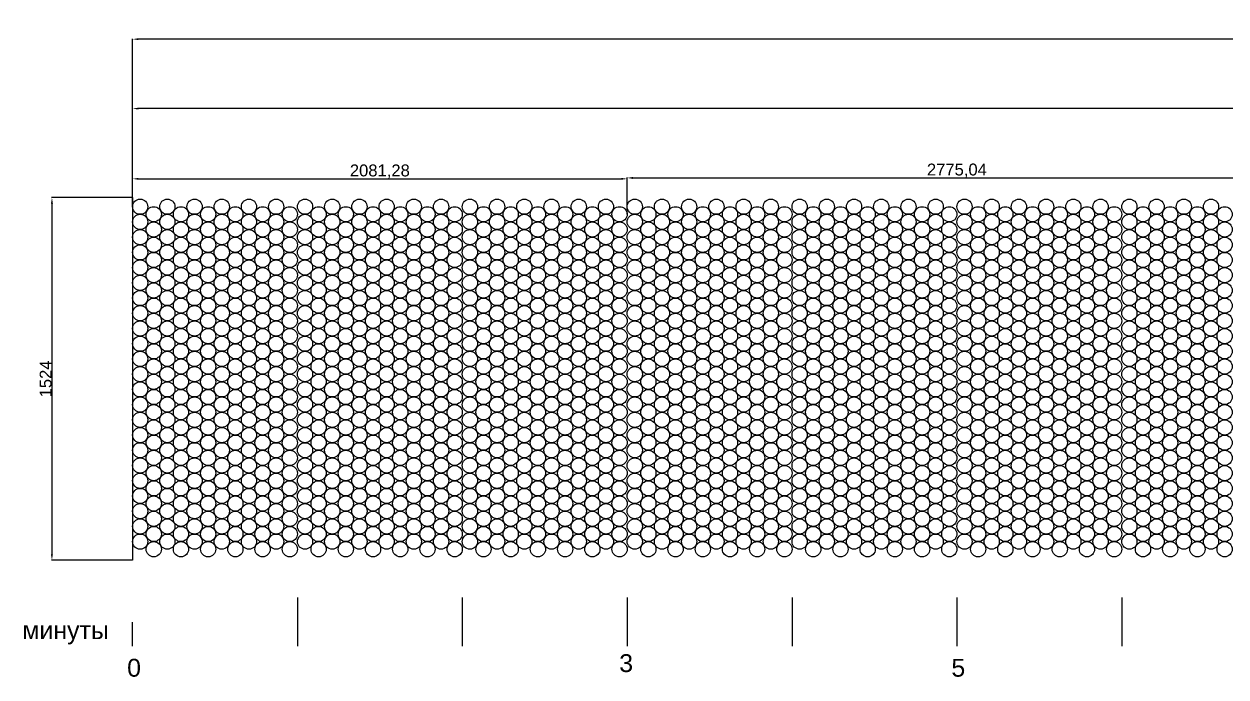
# Model space of a CAD drawing. Header units: millimetres. Extents: x -918 to 51042, y -35619 to 21649.
# Drawn here: x 2092 to 7150, y -26875 to -24131 of the extents above; entities that cross this region are included whole.
import ezdxf

# ---------------------------------------------------------------- set-up
doc = ezdxf.new("R2010")
doc.units = ezdxf.units.MM
doc.layers.add('для лазера', color=7, linetype='Continuous')
doc.styles.get("Standard").update_dxf_attribs({"font": 'arial.ttf'})
doc.dimstyles.new('ISO-25', dxfattribs={"dimtxt": 2.5, "dimasz": 2.5, "dimexe": 1.25, "dimexo": 0.625, "dimtad": 1, "dimtxsty": 'Standard', "dimcen": 2.5, "dimadec": 0, "dimazin": 0, "dimtfac": 1, "dimtmove": 0, "dimatfit": 3, "dimfxl": 1, "dimarcsym": 0})

# ---------------------------------------------------------------- blocks, each defined once
blk = doc.blocks.new('*D29')
at = {"layer": 'Defpoints', "color": 0, "transparency": 16777216}
for p in [(2549, -24860.4), (2209.8, -26384.4), (2549, -26384.4)]:
    blk.add_point(p, dxfattribs=at)
at = {"layer": 'для лазера', "color": 0, "lineweight": -2, "transparency": 16777216}
for p, q in [((2548.4, -24860.4), (2208.6, -24860.4)), ((2209.8, -24885.4), (2209.8, -26359.4)), ((2548.4, -26384.4), (2208.6, -26384.4))]:
    blk.add_line(p, q, dxfattribs=at)
at = {"layer": 'для лазера', "color": 0, "transparency": 16777216}
for points in [[(2205.7, -24885.4), (2214, -24885.4), (2209.8, -24860.4)], [(2205.7, -26359.4), (2214, -26359.4), (2209.8, -26384.4)]]:
    blk.add_solid(points, dxfattribs=at)
at = {"layer": 'для лазера', "color": 0, "transparency": 16777216, "insert": (2183.7, -25622.4), "char_height": 50, "attachment_point": 5, "rotation": 90}
blk.add_mtext('1524', dxfattribs=at)
blk = doc.blocks.new('*D30')
at = {"layer": 'Defpoints', "color": 0, "transparency": 16777216}
for p in [(4630.3, -24781.3), (2549, -24860.4), (4630.3, -24930.4)]:
    blk.add_point(p, dxfattribs=at)
at = {"layer": 'для лазера', "color": 0, "lineweight": -2, "transparency": 16777216}
for p, q in [((2549, -24859.7), (2549, -24780)), ((2574, -24781.3), (4605.3, -24781.3)), ((4630.3, -24929.7), (4630.3, -24780))]:
    blk.add_line(p, q, dxfattribs=at)
at = {"layer": 'для лазера', "color": 0, "transparency": 16777216}
for points in [[(2574, -24777.1), (2574, -24785.4), (2549, -24781.3)], [(4605.3, -24777.1), (4605.3, -24785.4), (4630.3, -24781.3)]]:
    blk.add_solid(points, dxfattribs=at)
at = {"layer": 'для лазера', "color": 0, "transparency": 16777216, "insert": (3589.6, -24750.6), "char_height": 50, "attachment_point": 5}
blk.add_mtext('2081,28', dxfattribs=at)
blk = doc.blocks.new('*D31')
at = {"layer": 'Defpoints', "color": 0, "transparency": 16777216}
for p in [(7405.3, -24777.5), (4630.3, -24899.1), (7405.3, -24930.7)]:
    blk.add_point(p, dxfattribs=at)
at = {"layer": 'для лазера', "color": 0, "lineweight": -2, "transparency": 16777216}
for p, q in [((4630.3, -24898.4), (4630.3, -24776.3)), ((4655.3, -24777.5), (7380.3, -24777.5)), ((7405.3, -24930.1), (7405.3, -24776.3))]:
    blk.add_line(p, q, dxfattribs=at)
at = {"layer": 'для лазера', "color": 0, "transparency": 16777216}
for points in [[(4655.3, -24773.3), (4655.3, -24781.7), (4630.3, -24777.5)], [(7380.3, -24773.3), (7380.3, -24781.7), (7405.3, -24777.5)]]:
    blk.add_solid(points, dxfattribs=at)
at = {"layer": 'для лазера', "color": 0, "transparency": 16777216, "insert": (6017.8, -24746.8), "char_height": 50, "attachment_point": 5}
blk.add_mtext('2775,04', dxfattribs=at)
blk = doc.blocks.new('*D33')
at = {"layer": 'Defpoints', "color": 0, "transparency": 16777216}
for p in [(2549, -24486.1), (2549, -24898.3), (17116.5, -24930.4)]:
    blk.add_point(p, dxfattribs=at)
at = {"layer": 'для лазера', "color": 0, "lineweight": -2, "transparency": 16777216}
for p, q in [((2549, -24897.7), (2549, -24484.8)), ((17091.5, -24486.1), (2574, -24486.1)), ((17116.5, -24929.7), (17116.5, -24484.8))]:
    blk.add_line(p, q, dxfattribs=at)
at = {"layer": 'для лазера', "color": 0, "transparency": 16777216}
for points in [[(2574, -24481.9), (2574, -24490.2), (2549, -24486.1)], [(17091.5, -24481.9), (17091.5, -24490.2), (17116.5, -24486.1)]]:
    blk.add_solid(points, dxfattribs=at)
at = {"layer": 'для лазера', "color": 0, "transparency": 16777216, "insert": (9832.7, -24455.4), "char_height": 50, "attachment_point": 5}
blk.add_mtext('14567,46', dxfattribs=at)
blk = doc.blocks.new('*D37')
at = {"layer": 'Defpoints', "color": 0, "transparency": 16777216}
for p in [(2549, -24194.1), (2549, -24898.3), (21972, -24930.4)]:
    blk.add_point(p, dxfattribs=at)
at = {"layer": 'для лазера', "color": 0, "lineweight": -2, "transparency": 16777216}
for p, q in [((2549, -24897.7), (2549, -24192.9)), ((21947, -24194.1), (2574, -24194.1)), ((21972, -24929.7), (21972, -24192.9))]:
    blk.add_line(p, q, dxfattribs=at)
at = {"layer": 'для лазера', "color": 0, "transparency": 16777216}
for points in [[(2574, -24190), (2574, -24198.3), (2549, -24194.1)], [(21947, -24190), (21947, -24198.3), (21972, -24194.1)]]:
    blk.add_solid(points, dxfattribs=at)
at = {"layer": 'для лазера', "color": 0, "transparency": 16777216, "insert": (12260.5, -24163.5), "char_height": 50, "attachment_point": 5}
blk.add_mtext('19423,03', dxfattribs=at)

msp = doc.modelspace()

# ---------------------------------------------------------------- linework, layer by layer
at = {"layer": 'для лазера'}
for p, q in [((2549.001, -24860.364), (2462.404, -24860.364)), ((2549.001, -24860.364), (2549.001, -26384.364)), ((3242.762, -26541.836), (3242.762, -26745.308)), ((3936.524, -26541.836), (3936.524, -26745.308)), ((4630.286, -26541.836), (4630.286, -26745.308)), ((5324.047, -26541.836), (5324.047, -26745.308)), ((6017.809, -26541.836), (6017.809, -26745.308)), ((6711.571, -26541.836), (6711.571, -26745.308)), ((2549.001, -26745.308), (2549.001, -26645.308))]:
    msp.add_line(p, q, dxfattribs=at)
at = {"layer": 'для лазера', "color": 2}
for centre in [(2581.001, -24898.364), (2695.501, -24898.364), (2810.001, -24898.364), (2924.501, -24898.364), (3039.001, -24898.364), (3153.501, -24898.364), (3274.762, -24898.364), (3389.262, -24898.364), (3503.762, -24898.364), (3618.262, -24898.364), (3732.762, -24898.364), (3847.262, -24898.364), (3968.524, -24898.364), (4083.024, -24898.364), (4197.524, -24898.364), (4312.024, -24898.364), (4426.524, -24898.364), (4541.024, -24898.364), (2581.001, -24962.364), (2638.262, -24930.364), (2695.501, -24962.364), (2752.762, -24930.364), (2810.001, -24962.364), (2867.262, -24930.364), (2924.501, -24962.364), (2981.762, -24930.364), (3039.001, -24962.364), (3096.262, -24930.364), (3153.501, -24962.364), (3210.762, -24930.364), (3274.762, -24962.364), (3332.024, -24930.364), (3389.262, -24962.364), (3446.524, -24930.364), (3503.762, -24962.364), (3561.024, -24930.364), (3618.262, -24962.364), (3675.524, -24930.364), (3732.762, -24962.364), (3790.024, -24930.364), (3847.262, -24962.364), (3904.524, -24930.364), (3968.524, -24962.364), (4025.786, -24930.364), (4083.024, -24962.364), (4140.286, -24930.364), (4197.524, -24962.364), (4254.786, -24930.364), (4312.024, -24962.364), (4369.286, -24930.364), (4426.524, -24962.364), (4483.786, -24930.364), (4541.024, -24962.364), (4598.286, -24930.364), (2638.262, -24994.364), (2752.762, -24994.364), (2867.262, -24994.364), (2981.762, -24994.364), (3096.262, -24994.364), (3210.762, -24994.364), (3332.024, -24994.364), (3446.524, -24994.364), (3561.024, -24994.364), (3675.524, -24994.364), (3790.024, -24994.364), (3904.524, -24994.364), (4025.786, -24994.364), (4140.286, -24994.364), (4254.786, -24994.364), (4369.286, -24994.364), (4483.786, -24994.364), (4598.286, -24994.364), (2581.001, -25026.364), (2638.262, -25058.364), (2695.501, -25026.364), (2752.762, -25058.364), (2810.001, -25026.364), (2867.262, -25058.364), (2924.501, -25026.364), (2981.762, -25058.364), (3039.001, -25026.364), (3096.262, -25058.364), (3153.501, -25026.364), (3210.762, -25058.364), (3274.762, -25026.364), (3332.024, -25058.364), (3389.262, -25026.364), (3446.524, -25058.364), (3503.762, -25026.364), (3561.024, -25058.364), (3618.262, -25026.364), (3675.524, -25058.364), (3732.762, -25026.364), (3790.024, -25058.364), (3847.262, -25026.364), (3904.524, -25058.364), (3968.524, -25026.364), (4025.786, -25058.364), (4083.024, -25026.364), (4140.286, -25058.364), (4197.524, -25026.364), (4254.786, -25058.364), (4312.024, -25026.364), (4369.286, -25058.364), (4426.524, -25026.364), (4483.786, -25058.364), (4541.024, -25026.364), (4598.286, -25058.364), (2581.001, -25090.364), (2695.501, -25090.364), (2810.001, -25090.364), (2924.501, -25090.364), (3039.001, -25090.364), (3153.501, -25090.364), (3274.762, -25090.364), (3389.262, -25090.364), (3503.762, -25090.364), (3618.262, -25090.364), (3732.762, -25090.364), (3847.262, -25090.364), (3968.524, -25090.364), (4083.024, -25090.364), (4197.524, -25090.364), (4312.024, -25090.364), (4426.524, -25090.364), (4541.024, -25090.364), (2581.001, -25154.364), (2638.262, -25122.364), (2695.501, -25154.364), (2752.762, -25122.364), (2810.001, -25154.364), (2867.262, -25122.364), (2924.501, -25154.364), (2981.762, -25122.364), (3039.001, -25154.364), (3096.262, -25122.364), (3153.501, -25154.364), (3210.762, -25122.364), (3274.762, -25154.364), (3332.024, -25122.364), (3389.262, -25154.364), (3446.524, -25122.364), (3503.762, -25154.364), (3561.024, -25122.364), (3618.262, -25154.364), (3675.524, -25122.364), (3732.762, -25154.364), (3790.024, -25122.364), (3847.262, -25154.364), (3904.524, -25122.364), (3968.524, -25154.364), (4025.786, -25122.364), (4083.024, -25154.364), (4140.286, -25122.364), (4197.524, -25154.364), (4254.786, -25122.364), (4312.024, -25154.364), (4369.286, -25122.364), (4426.524, -25154.364), (4483.786, -25122.364), (4541.024, -25154.364), (4598.286, -25122.364), (2638.262, -25186.364), (2752.762, -25186.364), (2867.262, -25186.364), (2981.762, -25186.364), (3096.262, -25186.364), (3210.762, -25186.364), (3332.024, -25186.364), (3446.524, -25186.364), (3561.024, -25186.364), (3675.524, -25186.364), (3790.024, -25186.364), (3904.524, -25186.364), (4025.786, -25186.364), (4140.286, -25186.364), (4254.786, -25186.364), (4369.286, -25186.364), (4483.786, -25186.364), (4598.286, -25186.364), (2581.001, -25218.364), (2638.262, -25250.364), (2695.501, -25218.364), (2752.762, -25250.364), (2810.001, -25218.364), (2867.262, -25250.364), (2924.501, -25218.364), (2981.762, -25250.364), (3039.001, -25218.364), (3096.262, -25250.364), (3153.501, -25218.364), (3210.762, -25250.364), (3274.762, -25218.364), (3332.024, -25250.364), (3389.262, -25218.364), (3446.524, -25250.364), (3503.762, -25218.364), (3561.024, -25250.364), (3618.262, -25218.364), (3675.524, -25250.364), (3732.762, -25218.364), (3790.024, -25250.364), (3847.262, -25218.364), (3904.524, -25250.364), (3968.524, -25218.364), (4025.786, -25250.364), (4083.024, -25218.364), (4140.286, -25250.364), (4197.524, -25218.364), (4254.786, -25250.364), (4312.024, -25218.364), (4369.286, -25250.364), (4426.524, -25218.364), (4483.786, -25250.364), (4541.024, -25218.364), (4598.286, -25250.364), (2581.001, -25282.364), (2638.262, -25314.364), (2695.501, -25282.364), (2752.762, -25314.364), (2810.001, -25282.364), (2867.262, -25314.364), (2924.501, -25282.364), (2981.762, -25314.364), (3039.001, -25282.364), (3096.262, -25314.364), (3153.501, -25282.364), (3210.762, -25314.364), (3274.762, -25282.364), (3332.024, -25314.364), (3389.262, -25282.364), (3446.524, -25314.364), (3503.762, -25282.364), (3561.024, -25314.364), (3618.262, -25282.364), (3675.524, -25314.364), (3732.762, -25282.364), (3790.024, -25314.364), (3847.262, -25282.364), (3904.524, -25314.364), (3968.524, -25282.364), (4025.786, -25314.364), (4083.024, -25282.364), (4140.286, -25314.364), (4197.524, -25282.364), (4254.786, -25314.364), (4312.024, -25282.364), (4369.286, -25314.364), (4426.524, -25282.364), (4483.786, -25314.364), (4541.024, -25282.364), (4598.286, -25314.364), (2581.001, -25346.364), (2695.501, -25346.364), (2810.001, -25346.364), (2924.501, -25346.364), (3039.001, -25346.364), (3153.501, -25346.364), (3274.762, -25346.364), (3389.262, -25346.364), (3503.762, -25346.364), (3618.262, -25346.364), (3732.762, -25346.364), (3847.262, -25346.364), (3968.524, -25346.364), (4083.024, -25346.364), (4197.524, -25346.364), (4312.024, -25346.364), (4426.524, -25346.364), (4541.024, -25346.364), (2581.001, -25410.364), (2638.262, -25378.364), (2695.501, -25410.364), (2752.762, -25378.364), (2810.001, -25410.364), (2867.262, -25378.364), (2924.501, -25410.364), (2981.762, -25378.364), (3039.001, -25410.364), (3096.262, -25378.364), (3153.501, -25410.364), (3210.762, -25378.364), (3274.762, -25410.364), (3332.024, -25378.364), (3389.262, -25410.364), (3446.524, -25378.364), (3503.762, -25410.364), (3561.024, -25378.364), (3618.262, -25410.364), (3675.524, -25378.364), (3732.762, -25410.364), (3790.024, -25378.364), (3847.262, -25410.364), (3904.524, -25378.364), (3968.524, -25410.364), (4025.786, -25378.364), (4083.024, -25410.364), (4140.286, -25378.364), (4197.524, -25410.364), (4254.786, -25378.364), (4312.024, -25410.364), (4369.286, -25378.364), (4426.524, -25410.364), (4483.786, -25378.364), (4541.024, -25410.364), (4598.286, -25378.364), (2638.262, -25442.364), (2752.762, -25442.364), (2867.262, -25442.364), (2981.762, -25442.364), (3096.262, -25442.364), (3210.762, -25442.364), (3332.024, -25442.364), (3446.524, -25442.364), (3561.024, -25442.364), (3675.524, -25442.364), (3790.024, -25442.364), (3904.524, -25442.364), (4025.786, -25442.364), (4140.286, -25442.364), (4254.786, -25442.364), (4369.286, -25442.364), (4483.786, -25442.364), (4598.286, -25442.364), (2581.001, -25474.364), (2638.262, -25506.364), (2695.501, -25474.364), (2752.762, -25506.364), (2810.001, -25474.364), (2867.262, -25506.364), (2924.501, -25474.364), (2981.762, -25506.364), (3039.001, -25474.364), (3096.262, -25506.364), (3153.501, -25474.364), (3210.762, -25506.364), (3274.762, -25474.364), (3332.024, -25506.364), (3389.262, -25474.364), (3446.524, -25506.364), (3503.762, -25474.364), (3561.024, -25506.364), (3618.262, -25474.364), (3675.524, -25506.364), (3732.762, -25474.364), (3790.024, -25506.364), (3847.262, -25474.364), (3904.524, -25506.364), (3968.524, -25474.364), (4025.786, -25506.364), (4083.024, -25474.364), (4140.286, -25506.364), (4197.524, -25474.364), (4254.786, -25506.364), (4312.024, -25474.364), (4369.286, -25506.364), (4426.524, -25474.364), (4483.786, -25506.364), (4541.024, -25474.364), (4598.286, -25506.364), (2581.001, -25538.364), (2638.262, -25570.364), (2695.501, -25538.364), (2752.762, -25570.364), (2810.001, -25538.364), (2867.262, -25570.364), (2924.501, -25538.364), (2981.762, -25570.364), (3039.001, -25538.364), (3096.262, -25570.364), (3153.501, -25538.364), (3210.762, -25570.364), (3274.762, -25538.364), (3332.024, -25570.364), (3389.262, -25538.364), (3446.524, -25570.364), (3503.762, -25538.364), (3561.024, -25570.364), (3618.262, -25538.364), (3675.524, -25570.364), (3732.762, -25538.364), (3790.024, -25570.364), (3847.262, -25538.364), (3904.524, -25570.364), (3968.524, -25538.364), (4025.786, -25570.364), (4083.024, -25538.364), (4140.286, -25570.364), (4197.524, -25538.364), (4254.786, -25570.364), (4312.024, -25538.364), (4369.286, -25570.364), (4426.524, -25538.364), (4483.786, -25570.364), (4541.024, -25538.364), (4598.286, -25570.364), (2581.001, -25602.364), (2695.501, -25602.364), (2810.001, -25602.364), (2924.501, -25602.364), (3039.001, -25602.364), (3153.501, -25602.364), (3274.762, -25602.364), (3389.262, -25602.364), (3503.762, -25602.364), (3618.262, -25602.364), (3732.762, -25602.364), (3847.262, -25602.364), (3968.524, -25602.364), (4083.024, -25602.364), (4197.524, -25602.364), (4312.024, -25602.364), (4426.524, -25602.364), (4541.024, -25602.364), (2581.001, -25666.364), (2638.262, -25634.364), (2695.501, -25666.364), (2752.762, -25634.364), (2810.001, -25666.364), (2867.262, -25634.364), (2924.501, -25666.364), (2981.762, -25634.364), (3039.001, -25666.364), (3096.262, -25634.364), (3153.501, -25666.364), (3210.762, -25634.364), (3274.762, -25666.364), (3332.024, -25634.364), (3389.262, -25666.364), (3446.524, -25634.364), (3503.762, -25666.364), (3561.024, -25634.364), (3618.262, -25666.364), (3675.524, -25634.364), (3732.762, -25666.364), (3790.024, -25634.364), (3847.262, -25666.364), (3904.524, -25634.364), (3968.524, -25666.364), (4025.786, -25634.364), (4083.024, -25666.364), (4140.286, -25634.364), (4197.524, -25666.364), (4254.786, -25634.364), (4312.024, -25666.364), (4369.286, -25634.364), (4426.524, -25666.364), (4483.786, -25634.364), (4541.024, -25666.364), (4598.286, -25634.364), (2638.262, -25698.364), (2752.762, -25698.364), (2867.262, -25698.364), (2981.762, -25698.364), (3096.262, -25698.364), (3210.762, -25698.364), (3332.024, -25698.364), (3446.524, -25698.364), (3561.024, -25698.364), (3675.524, -25698.364), (3790.024, -25698.364), (3904.524, -25698.364), (4025.786, -25698.364), (4140.286, -25698.364), (4254.786, -25698.364), (4369.286, -25698.364), (4483.786, -25698.364), (4598.286, -25698.364), (2581.001, -25730.364), (2638.262, -25762.364), (2695.501, -25730.364), (2752.762, -25762.364), (2810.001, -25730.364), (2867.262, -25762.364), (2924.501, -25730.364), (2981.762, -25762.364), (3039.001, -25730.364), (3096.262, -25762.364), (3153.501, -25730.364), (3210.762, -25762.364), (3274.762, -25730.364), (3332.024, -25762.364), (3389.262, -25730.364), (3446.524, -25762.364), (3503.762, -25730.364), (3561.024, -25762.364), (3618.262, -25730.364), (3675.524, -25762.364), (3732.762, -25730.364), (3790.024, -25762.364), (3847.262, -25730.364), (3904.524, -25762.364), (3968.524, -25730.364), (4025.786, -25762.364), (4083.024, -25730.364), (4140.286, -25762.364), (4197.524, -25730.364), (4254.786, -25762.364), (4312.024, -25730.364), (4369.286, -25762.364), (4426.524, -25730.364), (4483.786, -25762.364), (4541.024, -25730.364), (4598.286, -25762.364), (2581.001, -25794.364), (2695.501, -25794.364), (2810.001, -25794.364), (2924.501, -25794.364), (3039.001, -25794.364), (3153.501, -25794.364), (3274.762, -25794.364), (3389.262, -25794.364), (3503.762, -25794.364), (3618.262, -25794.364), (3732.762, -25794.364), (3847.262, -25794.364), (3968.524, -25794.364), (4083.024, -25794.364), (4197.524, -25794.364), (4312.024, -25794.364), (4426.524, -25794.364), (4541.024, -25794.364), (2581.001, -25858.364), (2638.262, -25826.364), (2695.501, -25858.364), (2752.762, -25826.364), (2810.001, -25858.364), (2867.262, -25826.364), (2924.501, -25858.364), (2981.762, -25826.364), (3039.001, -25858.364), (3096.262, -25826.364), (3153.501, -25858.364), (3210.762, -25826.364), (3274.762, -25858.364), (3332.024, -25826.364), (3389.262, -25858.364), (3446.524, -25826.364), (3503.762, -25858.364), (3561.024, -25826.364), (3618.262, -25858.364), (3675.524, -25826.364), (3732.762, -25858.364), (3790.024, -25826.364), (3847.262, -25858.364), (3904.524, -25826.364), (3968.524, -25858.364), (4025.786, -25826.364), (4083.024, -25858.364), (4140.286, -25826.364), (4197.524, -25858.364), (4254.786, -25826.364), (4312.024, -25858.364), (4369.286, -25826.364), (4426.524, -25858.364), (4483.786, -25826.364), (4541.024, -25858.364), (4598.286, -25826.364), (2581.001, -25922.364), (2638.262, -25890.364), (2695.501, -25922.364), (2752.762, -25890.364), (2810.001, -25922.364), (2867.262, -25890.364), (2924.501, -25922.364), (2981.762, -25890.364), (3039.001, -25922.364), (3096.262, -25890.364), (3153.501, -25922.364), (3210.762, -25890.364), (3274.762, -25922.364), (3332.024, -25890.364), (3389.262, -25922.364), (3446.524, -25890.364), (3503.762, -25922.364), (3561.024, -25890.364), (3618.262, -25922.364), (3675.524, -25890.364), (3732.762, -25922.364), (3790.024, -25890.364), (3847.262, -25922.364), (3904.524, -25890.364), (3968.524, -25922.364), (4025.786, -25890.364), (4083.024, -25922.364), (4140.286, -25890.364), (4197.524, -25922.364), (4254.786, -25890.364), (4312.024, -25922.364), (4369.286, -25890.364), (4426.524, -25922.364), (4483.786, -25890.364), (4541.024, -25922.364), (4598.286, -25890.364), (2638.262, -25954.364), (2752.762, -25954.364), (2867.262, -25954.364), (2981.762, -25954.364), (3096.262, -25954.364), (3210.762, -25954.364), (3332.024, -25954.364), (3446.524, -25954.364), (3561.024, -25954.364), (3675.524, -25954.364), (3790.024, -25954.364), (3904.524, -25954.364), (4025.786, -25954.364), (4140.286, -25954.364), (4254.786, -25954.364), (4369.286, -25954.364), (4483.786, -25954.364), (4598.286, -25954.364), (2581.001, -25986.364), (2638.262, -26018.364), (2695.501, -25986.364), (2752.762, -26018.364), (2810.001, -25986.364), (2867.262, -26018.364), (2924.501, -25986.364), (2981.762, -26018.364), (3039.001, -25986.364), (3096.262, -26018.364), (3153.501, -25986.364), (3210.762, -26018.364), (3274.762, -25986.364), (3332.024, -26018.364), (3389.262, -25986.364), (3446.524, -26018.364), (3503.762, -25986.364), (3561.024, -26018.364), (3618.262, -25986.364), (3675.524, -26018.364), (3732.762, -25986.364), (3790.024, -26018.364), (3847.262, -25986.364), (3904.524, -26018.364), (3968.524, -25986.364), (4025.786, -26018.364), (4083.024, -25986.364), (4140.286, -26018.364), (4197.524, -25986.364), (4254.786, -26018.364), (4312.024, -25986.364), (4369.286, -26018.364), (4426.524, -25986.364), (4483.786, -26018.364), (4541.024, -25986.364), (4598.286, -26018.364), (2581.001, -26050.364), (2695.501, -26050.364), (2810.001, -26050.364), (2924.501, -26050.364), (3039.001, -26050.364), (3153.501, -26050.364), (3274.762, -26050.364), (3389.262, -26050.364), (3503.762, -26050.364), (3618.262, -26050.364), (3732.762, -26050.364), (3847.262, -26050.364), (3968.524, -26050.364), (4083.024, -26050.364), (4197.524, -26050.364), (4312.024, -26050.364), (4426.524, -26050.364), (4541.024, -26050.364), (2581.001, -26114.364), (2638.262, -26082.364), (2695.501, -26114.364), (2752.762, -26082.364), (2810.001, -26114.364), (2867.262, -26082.364), (2924.501, -26114.364), (2981.762, -26082.364), (3039.001, -26114.364), (3096.262, -26082.364), (3153.501, -26114.364), (3210.762, -26082.364), (3274.762, -26114.364), (3332.024, -26082.364), (3389.262, -26114.364), (3446.524, -26082.364), (3503.762, -26114.364), (3561.024, -26082.364), (3618.262, -26114.364), (3675.524, -26082.364), (3732.762, -26114.364), (3790.024, -26082.364), (3847.262, -26114.364), (3904.524, -26082.364), (3968.524, -26114.364), (4025.786, -26082.364), (4083.024, -26114.364), (4140.286, -26082.364), (4197.524, -26114.364), (4254.786, -26082.364), (4312.024, -26114.364), (4369.286, -26082.364), (4426.524, -26114.364), (4483.786, -26082.364), (4541.024, -26114.364), (4598.286, -26082.364), (2581.001, -26178.364), (2638.262, -26146.364), (2695.501, -26178.364), (2752.762, -26146.364), (2810.001, -26178.364), (2867.262, -26146.364), (2924.501, -26178.364), (2981.762, -26146.364), (3039.001, -26178.364), (3096.262, -26146.364), (3153.501, -26178.364), (3210.762, -26146.364), (3274.762, -26178.364), (3332.024, -26146.364), (3389.262, -26178.364), (3446.524, -26146.364), (3503.762, -26178.364), (3561.024, -26146.364), (3618.262, -26178.364), (3675.524, -26146.364), (3732.762, -26178.364), (3790.024, -26146.364), (3847.262, -26178.364), (3904.524, -26146.364), (3968.524, -26178.364), (4025.786, -26146.364), (4083.024, -26178.364), (4140.286, -26146.364), (4197.524, -26178.364), (4254.786, -26146.364), (4312.024, -26178.364), (4369.286, -26146.364), (4426.524, -26178.364), (4483.786, -26146.364), (4541.024, -26178.364), (4598.286, -26146.364), (2638.262, -26210.364), (2752.762, -26210.364), (2867.262, -26210.364), (2981.762, -26210.364), (3096.262, -26210.364), (3210.762, -26210.364), (3332.024, -26210.364), (3446.524, -26210.364), (3561.024, -26210.364), (3675.524, -26210.364), (3790.024, -26210.364), (3904.524, -26210.364), (4025.786, -26210.364), (4140.286, -26210.364), (4254.786, -26210.364), (4369.286, -26210.364), (4483.786, -26210.364), (4598.286, -26210.364), (2581.001, -26242.364), (2638.262, -26274.364), (2695.501, -26242.364), (2752.762, -26274.364), (2810.001, -26242.364), (2867.262, -26274.364), (2924.501, -26242.364), (2981.762, -26274.364), (3039.001, -26242.364), (3096.262, -26274.364), (3153.501, -26242.364), (3210.762, -26274.364), (3274.762, -26242.364), (3332.024, -26274.364), (3389.262, -26242.364), (3446.524, -26274.364), (3503.762, -26242.364), (3561.024, -26274.364), (3618.262, -26242.364), (3675.524, -26274.364), (3732.762, -26242.364), (3790.024, -26274.364), (3847.262, -26242.364), (3904.524, -26274.364), (3968.524, -26242.364), (4025.786, -26274.364), (4083.024, -26242.364), (4140.286, -26274.364), (4197.524, -26242.364), (4254.786, -26274.364), (4312.024, -26242.364), (4369.286, -26274.364), (4426.524, -26242.364), (4483.786, -26274.364), (4541.024, -26242.364), (4598.286, -26274.364), (2581.001, -26306.364), (2695.501, -26306.364), (2810.001, -26306.364), (2924.501, -26306.364), (3039.001, -26306.364), (3153.501, -26306.364), (3274.762, -26306.364), (3389.262, -26306.364), (3503.762, -26306.364), (3618.262, -26306.364), (3732.762, -26306.364), (3847.262, -26306.364), (3968.524, -26306.364), (4083.024, -26306.364), (4197.524, -26306.364), (4312.024, -26306.364), (4426.524, -26306.364), (4541.024, -26306.364), (2638.262, -26338.364), (2752.762, -26338.364), (2867.262, -26338.364), (2981.762, -26338.364), (3096.262, -26338.364), (3210.762, -26338.364), (3332.024, -26338.364), (3446.524, -26338.364), (3561.024, -26338.364), (3675.524, -26338.364), (3790.024, -26338.364), (3904.524, -26338.364), (4025.786, -26338.364), (4140.286, -26338.364), (4254.786, -26338.364), (4369.286, -26338.364), (4483.786, -26338.364), (4598.286, -26338.364)]:
    msp.add_circle(centre, 32, dxfattribs=at)
at = {"layer": 'для лазера', "color": 1}
for centre in [(4662.286, -24898.364), (4776.786, -24898.364), (4891.286, -24898.364), (5005.786, -24898.364), (5120.286, -24898.364), (5234.786, -24898.364), (5356.047, -24898.364), (5470.547, -24898.364), (5585.047, -24898.364), (5699.547, -24898.364), (5814.047, -24898.364), (5928.547, -24898.364), (6049.809, -24898.364), (6164.309, -24898.364), (6278.809, -24898.364), (6393.309, -24898.364), (6507.809, -24898.364), (6622.309, -24898.364), (6743.571, -24898.364), (6858.071, -24898.364), (6972.571, -24898.364), (7087.071, -24898.364), (4662.286, -24962.364), (4719.547, -24930.364), (4776.786, -24962.364), (4834.047, -24930.364), (4891.286, -24962.364), (4948.547, -24930.364), (5005.786, -24962.364), (5063.047, -24930.364), (5120.286, -24962.364), (5177.547, -24930.364), (5234.786, -24962.364), (5292.047, -24930.364), (5356.047, -24962.364), (5413.309, -24930.364), (5470.547, -24962.364), (5527.809, -24930.364), (5585.047, -24962.364), (5642.309, -24930.364), (5699.547, -24962.364), (5756.809, -24930.364), (5814.047, -24962.364), (5871.309, -24930.364), (5928.547, -24962.364), (5985.809, -24930.364), (6049.809, -24962.364), (6107.071, -24930.364), (6164.309, -24962.364), (6221.571, -24930.364), (6278.809, -24962.364), (6336.071, -24930.364), (6393.309, -24962.364), (6450.571, -24930.364), (6507.809, -24962.364), (6565.071, -24930.364), (6622.309, -24962.364), (6679.571, -24930.364), (6743.571, -24962.364), (6800.832, -24930.364), (6858.071, -24962.364), (6915.332, -24930.364), (6972.571, -24962.364), (7029.832, -24930.364), (7087.071, -24962.364), (7144.332, -24930.364), (4719.547, -24994.364), (4834.047, -24994.364), (4948.547, -24994.364), (5063.047, -24994.364), (5177.547, -24994.364), (5292.047, -24994.364), (5413.309, -24994.364), (5527.809, -24994.364), (5642.309, -24994.364), (5756.809, -24994.364), (5871.309, -24994.364), (5985.809, -24994.364), (6107.071, -24994.364), (6221.571, -24994.364), (6336.071, -24994.364), (6450.571, -24994.364), (6565.071, -24994.364), (6679.571, -24994.364), (6800.832, -24994.364), (6915.332, -24994.364), (7029.832, -24994.364), (7144.332, -24994.364), (4662.286, -25026.364), (4719.547, -25058.364), (4776.786, -25026.364), (4834.047, -25058.364), (4891.286, -25026.364), (4948.547, -25058.364), (5005.786, -25026.364), (5063.047, -25058.364), (5120.286, -25026.364), (5177.547, -25058.364), (5234.786, -25026.364), (5292.047, -25058.364), (5356.047, -25026.364), (5413.309, -25058.364), (5470.547, -25026.364), (5527.809, -25058.364), (5585.047, -25026.364), (5642.309, -25058.364), (5699.547, -25026.364), (5756.809, -25058.364), (5814.047, -25026.364), (5871.309, -25058.364), (5928.547, -25026.364), (5985.809, -25058.364), (6049.809, -25026.364), (6107.071, -25058.364), (6164.309, -25026.364), (6221.571, -25058.364), (6278.809, -25026.364), (6336.071, -25058.364), (6393.309, -25026.364), (6450.571, -25058.364), (6507.809, -25026.364), (6565.071, -25058.364), (6622.309, -25026.364), (6679.571, -25058.364), (6743.571, -25026.364), (6800.832, -25058.364), (6858.071, -25026.364), (6915.332, -25058.364), (6972.571, -25026.364), (7029.832, -25058.364), (7087.071, -25026.364), (7144.332, -25058.364), (4662.286, -25090.364), (4776.786, -25090.364), (4891.286, -25090.364), (5005.786, -25090.364), (5120.286, -25090.364), (5234.786, -25090.364), (5356.047, -25090.364), (5470.547, -25090.364), (5585.047, -25090.364), (5699.547, -25090.364), (5814.047, -25090.364), (5928.547, -25090.364), (6049.809, -25090.364), (6164.309, -25090.364), (6278.809, -25090.364), (6393.309, -25090.364), (6507.809, -25090.364), (6622.309, -25090.364), (6743.571, -25090.364), (6858.071, -25090.364), (6972.571, -25090.364), (7087.071, -25090.364), (4662.286, -25154.364), (4719.547, -25122.364), (4776.786, -25154.364), (4834.047, -25122.364), (4891.286, -25154.364), (4948.547, -25122.364), (5005.786, -25154.364), (5063.047, -25122.364), (5120.286, -25154.364), (5177.547, -25122.364), (5234.786, -25154.364), (5292.047, -25122.364), (5356.047, -25154.364), (5413.309, -25122.364), (5470.547, -25154.364), (5527.809, -25122.364), (5585.047, -25154.364), (5642.309, -25122.364), (5699.547, -25154.364), (5756.809, -25122.364), (5814.047, -25154.364), (5871.309, -25122.364), (5928.547, -25154.364), (5985.809, -25122.364), (6049.809, -25154.364), (6107.071, -25122.364), (6164.309, -25154.364), (6221.571, -25122.364), (6278.809, -25154.364), (6336.071, -25122.364), (6393.309, -25154.364), (6450.571, -25122.364), (6507.809, -25154.364), (6565.071, -25122.364), (6622.309, -25154.364), (6679.571, -25122.364), (6743.571, -25154.364), (6800.832, -25122.364), (6858.071, -25154.364), (6915.332, -25122.364), (6972.571, -25154.364), (7029.832, -25122.364), (7087.071, -25154.364), (7144.332, -25122.364), (4719.547, -25186.364), (4834.047, -25186.364), (4948.547, -25186.364), (5063.047, -25186.364), (5177.547, -25186.364), (5292.047, -25186.364), (5413.309, -25186.364), (5527.809, -25186.364), (5642.309, -25186.364), (5756.809, -25186.364), (5871.309, -25186.364), (5985.809, -25186.364), (6107.071, -25186.364), (6221.571, -25186.364), (6336.071, -25186.364), (6450.571, -25186.364), (6565.071, -25186.364), (6679.571, -25186.364), (6800.832, -25186.364), (6915.332, -25186.364), (7029.832, -25186.364), (7144.332, -25186.364), (4662.286, -25218.364), (4719.547, -25250.364), (4776.786, -25218.364), (4834.047, -25250.364), (4891.286, -25218.364), (4948.547, -25250.364), (5005.786, -25218.364), (5063.047, -25250.364), (5120.286, -25218.364), (5177.547, -25250.364), (5234.786, -25218.364), (5292.047, -25250.364), (5356.047, -25218.364), (5413.309, -25250.364), (5470.547, -25218.364), (5527.809, -25250.364), (5585.047, -25218.364), (5642.309, -25250.364), (5699.547, -25218.364), (5756.809, -25250.364), (5814.047, -25218.364), (5871.309, -25250.364), (5928.547, -25218.364), (5985.809, -25250.364), (6049.809, -25218.364), (6107.071, -25250.364), (6164.309, -25218.364), (6221.571, -25250.364), (6278.809, -25218.364), (6336.071, -25250.364), (6393.309, -25218.364), (6450.571, -25250.364), (6507.809, -25218.364), (6565.071, -25250.364), (6622.309, -25218.364), (6679.571, -25250.364), (6743.571, -25218.364), (6800.832, -25250.364), (6858.071, -25218.364), (6915.332, -25250.364), (6972.571, -25218.364), (7029.832, -25250.364), (7087.071, -25218.364), (7144.332, -25250.364), (4662.286, -25282.364), (4719.547, -25314.364), (4776.786, -25282.364), (4834.047, -25314.364), (4891.286, -25282.364), (4948.547, -25314.364), (5005.786, -25282.364), (5063.047, -25314.364), (5120.286, -25282.364), (5177.547, -25314.364), (5234.786, -25282.364), (5292.047, -25314.364), (5356.047, -25282.364), (5413.309, -25314.364), (5470.547, -25282.364), (5527.809, -25314.364), (5585.047, -25282.364), (5642.309, -25314.364), (5699.547, -25282.364), (5756.809, -25314.364), (5814.047, -25282.364), (5871.309, -25314.364), (5928.547, -25282.364), (5985.809, -25314.364), (6049.809, -25282.364), (6107.071, -25314.364), (6164.309, -25282.364), (6221.571, -25314.364), (6278.809, -25282.364), (6336.071, -25314.364), (6393.309, -25282.364), (6450.571, -25314.364), (6507.809, -25282.364), (6565.071, -25314.364), (6622.309, -25282.364), (6679.571, -25314.364), (6743.571, -25282.364), (6800.832, -25314.364), (6858.071, -25282.364), (6915.332, -25314.364), (6972.571, -25282.364), (7029.832, -25314.364), (7087.071, -25282.364), (7144.332, -25314.364), (4662.286, -25346.364), (4776.786, -25346.364), (4891.286, -25346.364), (5005.786, -25346.364), (5120.286, -25346.364), (5234.786, -25346.364), (5356.047, -25346.364), (5470.547, -25346.364), (5585.047, -25346.364), (5699.547, -25346.364), (5814.047, -25346.364), (5928.547, -25346.364), (6049.809, -25346.364), (6164.309, -25346.364), (6278.809, -25346.364), (6393.309, -25346.364), (6507.809, -25346.364), (6622.309, -25346.364), (6743.571, -25346.364), (6858.071, -25346.364), (6972.571, -25346.364), (7087.071, -25346.364), (4662.286, -25410.364), (4719.547, -25378.364), (4776.786, -25410.364), (4834.047, -25378.364), (4891.286, -25410.364), (4948.547, -25378.364), (5005.786, -25410.364), (5063.047, -25378.364), (5120.286, -25410.364), (5177.547, -25378.364), (5234.786, -25410.364), (5292.047, -25378.364), (5356.047, -25410.364), (5413.309, -25378.364), (5470.547, -25410.364), (5527.809, -25378.364), (5585.047, -25410.364), (5642.309, -25378.364), (5699.547, -25410.364), (5756.809, -25378.364), (5814.047, -25410.364), (5871.309, -25378.364), (5928.547, -25410.364), (5985.809, -25378.364), (6049.809, -25410.364), (6107.071, -25378.364), (6164.309, -25410.364), (6221.571, -25378.364), (6278.809, -25410.364), (6336.071, -25378.364), (6393.309, -25410.364), (6450.571, -25378.364), (6507.809, -25410.364), (6565.071, -25378.364), (6622.309, -25410.364), (6679.571, -25378.364), (6743.571, -25410.364), (6800.832, -25378.364), (6858.071, -25410.364), (6915.332, -25378.364), (6972.571, -25410.364), (7029.832, -25378.364), (7087.071, -25410.364), (7144.332, -25378.364), (4719.547, -25442.364), (4834.047, -25442.364), (4948.547, -25442.364), (5063.047, -25442.364), (5177.547, -25442.364), (5292.047, -25442.364), (5413.309, -25442.364), (5527.809, -25442.364), (5642.309, -25442.364), (5756.809, -25442.364), (5871.309, -25442.364), (5985.809, -25442.364), (6107.071, -25442.364), (6221.571, -25442.364), (6336.071, -25442.364), (6450.571, -25442.364), (6565.071, -25442.364), (6679.571, -25442.364), (6800.832, -25442.364), (6915.332, -25442.364), (7029.832, -25442.364), (7144.332, -25442.364), (4662.286, -25474.364), (4719.547, -25506.364), (4776.786, -25474.364), (4834.047, -25506.364), (4891.286, -25474.364), (4948.547, -25506.364), (5005.786, -25474.364), (5063.047, -25506.364), (5120.286, -25474.364), (5177.547, -25506.364), (5234.786, -25474.364), (5292.047, -25506.364), (5356.047, -25474.364), (5413.309, -25506.364), (5470.547, -25474.364), (5527.809, -25506.364), (5585.047, -25474.364), (5642.309, -25506.364), (5699.547, -25474.364), (5756.809, -25506.364), (5814.047, -25474.364), (5871.309, -25506.364), (5928.547, -25474.364), (5985.809, -25506.364), (6049.809, -25474.364), (6107.071, -25506.364), (6164.309, -25474.364), (6221.571, -25506.364), (6278.809, -25474.364), (6336.071, -25506.364), (6393.309, -25474.364), (6450.571, -25506.364), (6507.809, -25474.364), (6565.071, -25506.364), (6622.309, -25474.364), (6679.571, -25506.364), (6743.571, -25474.364), (6800.832, -25506.364), (6858.071, -25474.364), (6915.332, -25506.364), (6972.571, -25474.364), (7029.832, -25506.364), (7087.071, -25474.364), (7144.332, -25506.364), (4662.286, -25538.364), (4719.547, -25570.364), (4776.786, -25538.364), (4834.047, -25570.364), (4891.286, -25538.364), (4948.547, -25570.364), (5005.786, -25538.364), (5063.047, -25570.364), (5120.286, -25538.364), (5177.547, -25570.364), (5234.786, -25538.364), (5292.047, -25570.364), (5356.047, -25538.364), (5413.309, -25570.364), (5470.547, -25538.364), (5527.809, -25570.364), (5585.047, -25538.364), (5642.309, -25570.364), (5699.547, -25538.364), (5756.809, -25570.364), (5814.047, -25538.364), (5871.309, -25570.364), (5928.547, -25538.364), (5985.809, -25570.364), (6049.809, -25538.364), (6107.071, -25570.364), (6164.309, -25538.364), (6221.571, -25570.364), (6278.809, -25538.364), (6336.071, -25570.364), (6393.309, -25538.364), (6450.571, -25570.364), (6507.809, -25538.364), (6565.071, -25570.364), (6622.309, -25538.364), (6679.571, -25570.364), (6743.571, -25538.364), (6800.832, -25570.364), (6858.071, -25538.364), (6915.332, -25570.364), (6972.571, -25538.364), (7029.832, -25570.364), (7087.071, -25538.364), (7144.332, -25570.364), (4662.286, -25602.364), (4776.786, -25602.364), (4891.286, -25602.364), (5005.786, -25602.364), (5120.286, -25602.364), (5234.786, -25602.364), (5356.047, -25602.364), (5470.547, -25602.364), (5585.047, -25602.364), (5699.547, -25602.364), (5814.047, -25602.364), (5928.547, -25602.364), (6049.809, -25602.364), (6164.309, -25602.364), (6278.809, -25602.364), (6393.309, -25602.364), (6507.809, -25602.364), (6622.309, -25602.364), (6743.571, -25602.364), (6858.071, -25602.364), (6972.571, -25602.364), (7087.071, -25602.364), (4662.286, -25666.364), (4719.547, -25634.364), (4776.786, -25666.364), (4834.047, -25634.364), (4891.286, -25666.364), (4948.547, -25634.364), (5005.786, -25666.364), (5063.047, -25634.364), (5120.286, -25666.364), (5177.547, -25634.364), (5234.786, -25666.364), (5292.047, -25634.364), (5356.047, -25666.364), (5413.309, -25634.364), (5470.547, -25666.364), (5527.809, -25634.364), (5585.047, -25666.364), (5642.309, -25634.364), (5699.547, -25666.364), (5756.809, -25634.364), (5814.047, -25666.364), (5871.309, -25634.364), (5928.547, -25666.364), (5985.809, -25634.364), (6049.809, -25666.364), (6107.071, -25634.364), (6164.309, -25666.364), (6221.571, -25634.364), (6278.809, -25666.364), (6336.071, -25634.364), (6393.309, -25666.364), (6450.571, -25634.364), (6507.809, -25666.364), (6565.071, -25634.364), (6622.309, -25666.364), (6679.571, -25634.364), (6743.571, -25666.364), (6800.832, -25634.364), (6858.071, -25666.364), (6915.332, -25634.364), (6972.571, -25666.364), (7029.832, -25634.364), (7087.071, -25666.364), (7144.332, -25634.364), (4719.547, -25698.364), (4834.047, -25698.364), (4948.547, -25698.364), (5063.047, -25698.364), (5177.547, -25698.364), (5292.047, -25698.364), (5413.309, -25698.364), (5527.809, -25698.364), (5642.309, -25698.364), (5756.809, -25698.364), (5871.309, -25698.364), (5985.809, -25698.364), (6107.071, -25698.364), (6221.571, -25698.364), (6336.071, -25698.364), (6450.571, -25698.364), (6565.071, -25698.364), (6679.571, -25698.364), (6800.832, -25698.364), (6915.332, -25698.364), (7029.832, -25698.364), (7144.332, -25698.364), (4662.286, -25730.364), (4719.547, -25762.364), (4776.786, -25730.364), (4834.047, -25762.364), (4891.286, -25730.364), (4948.547, -25762.364), (5005.786, -25730.364), (5063.047, -25762.364), (5120.286, -25730.364), (5177.547, -25762.364), (5234.786, -25730.364), (5292.047, -25762.364), (5356.047, -25730.364), (5413.309, -25762.364), (5470.547, -25730.364), (5527.809, -25762.364), (5585.047, -25730.364), (5642.309, -25762.364), (5699.547, -25730.364), (5756.809, -25762.364), (5814.047, -25730.364), (5871.309, -25762.364), (5928.547, -25730.364), (5985.809, -25762.364), (6049.809, -25730.364), (6107.071, -25762.364), (6164.309, -25730.364), (6221.571, -25762.364), (6278.809, -25730.364), (6336.071, -25762.364), (6393.309, -25730.364), (6450.571, -25762.364), (6507.809, -25730.364), (6565.071, -25762.364), (6622.309, -25730.364), (6679.571, -25762.364), (6743.571, -25730.364), (6800.832, -25762.364), (6858.071, -25730.364), (6915.332, -25762.364), (6972.571, -25730.364), (7029.832, -25762.364), (7087.071, -25730.364), (7144.332, -25762.364), (4662.286, -25794.364), (4776.786, -25794.364), (4891.286, -25794.364), (5005.786, -25794.364), (5120.286, -25794.364), (5234.786, -25794.364), (5356.047, -25794.364), (5470.547, -25794.364), (5585.047, -25794.364), (5699.547, -25794.364), (5814.047, -25794.364), (5928.547, -25794.364), (6049.809, -25794.364), (6164.309, -25794.364), (6278.809, -25794.364), (6393.309, -25794.364), (6507.809, -25794.364), (6622.309, -25794.364), (6743.571, -25794.364), (6858.071, -25794.364), (6972.571, -25794.364), (7087.071, -25794.364), (4662.286, -25858.364), (4719.547, -25826.364), (4776.786, -25858.364), (4834.047, -25826.364), (4891.286, -25858.364), (4948.547, -25826.364), (5005.786, -25858.364), (5063.047, -25826.364), (5120.286, -25858.364), (5177.547, -25826.364), (5234.786, -25858.364), (5292.047, -25826.364), (5356.047, -25858.364), (5413.309, -25826.364), (5470.547, -25858.364), (5527.809, -25826.364), (5585.047, -25858.364), (5642.309, -25826.364), (5699.547, -25858.364), (5756.809, -25826.364), (5814.047, -25858.364), (5871.309, -25826.364), (5928.547, -25858.364), (5985.809, -25826.364), (6049.809, -25858.364), (6107.071, -25826.364), (6164.309, -25858.364), (6221.571, -25826.364), (6278.809, -25858.364), (6336.071, -25826.364), (6393.309, -25858.364), (6450.571, -25826.364), (6507.809, -25858.364), (6565.071, -25826.364), (6622.309, -25858.364), (6679.571, -25826.364), (6743.571, -25858.364), (6800.832, -25826.364), (6858.071, -25858.364), (6915.332, -25826.364), (6972.571, -25858.364), (7029.832, -25826.364), (7087.071, -25858.364), (7144.332, -25826.364), (4662.286, -25922.364), (4719.547, -25890.364), (4776.786, -25922.364), (4834.047, -25890.364), (4891.286, -25922.364), (4948.547, -25890.364), (5005.786, -25922.364), (5063.047, -25890.364), (5120.286, -25922.364), (5177.547, -25890.364), (5234.786, -25922.364), (5292.047, -25890.364), (5356.047, -25922.364), (5413.309, -25890.364), (5470.547, -25922.364), (5527.809, -25890.364), (5585.047, -25922.364), (5642.309, -25890.364), (5699.547, -25922.364), (5756.809, -25890.364), (5814.047, -25922.364), (5871.309, -25890.364), (5928.547, -25922.364), (5985.809, -25890.364), (6049.809, -25922.364), (6107.071, -25890.364), (6164.309, -25922.364), (6221.571, -25890.364), (6278.809, -25922.364), (6336.071, -25890.364), (6393.309, -25922.364), (6450.571, -25890.364), (6507.809, -25922.364), (6565.071, -25890.364), (6622.309, -25922.364), (6679.571, -25890.364), (6743.571, -25922.364), (6800.832, -25890.364), (6858.071, -25922.364), (6915.332, -25890.364), (6972.571, -25922.364), (7029.832, -25890.364), (7087.071, -25922.364), (7144.332, -25890.364), (4719.547, -25954.364), (4834.047, -25954.364), (4948.547, -25954.364), (5063.047, -25954.364), (5177.547, -25954.364), (5292.047, -25954.364), (5413.309, -25954.364), (5527.809, -25954.364), (5642.309, -25954.364), (5756.809, -25954.364), (5871.309, -25954.364), (5985.809, -25954.364), (6107.071, -25954.364), (6221.571, -25954.364), (6336.071, -25954.364), (6450.571, -25954.364), (6565.071, -25954.364), (6679.571, -25954.364), (6800.832, -25954.364), (6915.332, -25954.364), (7029.832, -25954.364), (7144.332, -25954.364), (4662.286, -25986.364), (4719.547, -26018.364), (4776.786, -25986.364), (4834.047, -26018.364), (4891.286, -25986.364), (4948.547, -26018.364), (5005.786, -25986.364), (5063.047, -26018.364), (5120.286, -25986.364), (5177.547, -26018.364), (5234.786, -25986.364), (5292.047, -26018.364), (5356.047, -25986.364), (5413.309, -26018.364), (5470.547, -25986.364), (5527.809, -26018.364), (5585.047, -25986.364), (5642.309, -26018.364), (5699.547, -25986.364), (5756.809, -26018.364), (5814.047, -25986.364), (5871.309, -26018.364), (5928.547, -25986.364), (5985.809, -26018.364), (6049.809, -25986.364), (6107.071, -26018.364), (6164.309, -25986.364), (6221.571, -26018.364), (6278.809, -25986.364), (6336.071, -26018.364), (6393.309, -25986.364), (6450.571, -26018.364), (6507.809, -25986.364), (6565.071, -26018.364), (6622.309, -25986.364), (6679.571, -26018.364), (6743.571, -25986.364), (6800.832, -26018.364), (6858.071, -25986.364), (6915.332, -26018.364), (6972.571, -25986.364), (7029.832, -26018.364), (7087.071, -25986.364), (7144.332, -26018.364), (4662.286, -26050.364), (4776.786, -26050.364), (4891.286, -26050.364), (5005.786, -26050.364), (5120.286, -26050.364), (5234.786, -26050.364), (5356.047, -26050.364), (5470.547, -26050.364), (5585.047, -26050.364), (5699.547, -26050.364), (5814.047, -26050.364), (5928.547, -26050.364), (6049.809, -26050.364), (6164.309, -26050.364), (6278.809, -26050.364), (6393.309, -26050.364), (6507.809, -26050.364), (6622.309, -26050.364), (6743.571, -26050.364), (6858.071, -26050.364), (6972.571, -26050.364), (7087.071, -26050.364), (4662.286, -26114.364), (4719.547, -26082.364), (4776.786, -26114.364), (4834.047, -26082.364), (4891.286, -26114.364), (4948.547, -26082.364), (5005.786, -26114.364), (5063.047, -26082.364), (5120.286, -26114.364), (5177.547, -26082.364), (5234.786, -26114.364), (5292.047, -26082.364), (5356.047, -26114.364), (5413.309, -26082.364), (5470.547, -26114.364), (5527.809, -26082.364), (5585.047, -26114.364), (5642.309, -26082.364), (5699.547, -26114.364), (5756.809, -26082.364), (5814.047, -26114.364), (5871.309, -26082.364), (5928.547, -26114.364), (5985.809, -26082.364), (6049.809, -26114.364), (6107.071, -26082.364), (6164.309, -26114.364), (6221.571, -26082.364), (6278.809, -26114.364), (6336.071, -26082.364), (6393.309, -26114.364), (6450.571, -26082.364), (6507.809, -26114.364), (6565.071, -26082.364), (6622.309, -26114.364), (6679.571, -26082.364), (6743.571, -26114.364), (6800.832, -26082.364), (6858.071, -26114.364), (6915.332, -26082.364), (6972.571, -26114.364), (7029.832, -26082.364), (7087.071, -26114.364), (7144.332, -26082.364), (4662.286, -26178.364), (4719.547, -26146.364), (4776.786, -26178.364), (4834.047, -26146.364), (4891.286, -26178.364), (4948.547, -26146.364), (5005.786, -26178.364), (5063.047, -26146.364), (5120.286, -26178.364), (5177.547, -26146.364), (5234.786, -26178.364), (5292.047, -26146.364), (5356.047, -26178.364), (5413.309, -26146.364), (5470.547, -26178.364), (5527.809, -26146.364), (5585.047, -26178.364), (5642.309, -26146.364), (5699.547, -26178.364), (5756.809, -26146.364), (5814.047, -26178.364), (5871.309, -26146.364), (5928.547, -26178.364), (5985.809, -26146.364), (6049.809, -26178.364), (6107.071, -26146.364), (6164.309, -26178.364), (6221.571, -26146.364), (6278.809, -26178.364), (6336.071, -26146.364), (6393.309, -26178.364), (6450.571, -26146.364), (6507.809, -26178.364), (6565.071, -26146.364), (6622.309, -26178.364), (6679.571, -26146.364), (6743.571, -26178.364), (6800.832, -26146.364), (6858.071, -26178.364), (6915.332, -26146.364), (6972.571, -26178.364), (7029.832, -26146.364), (7087.071, -26178.364), (7144.332, -26146.364), (4719.547, -26210.364), (4834.047, -26210.364), (4948.547, -26210.364), (5063.047, -26210.364), (5177.547, -26210.364), (5292.047, -26210.364), (5413.309, -26210.364), (5527.809, -26210.364), (5642.309, -26210.364), (5756.809, -26210.364), (5871.309, -26210.364), (5985.809, -26210.364), (6107.071, -26210.364), (6221.571, -26210.364), (6336.071, -26210.364), (6450.571, -26210.364), (6565.071, -26210.364), (6679.571, -26210.364), (6800.832, -26210.364), (6915.332, -26210.364), (7029.832, -26210.364), (7144.332, -26210.364), (4662.286, -26242.364), (4719.547, -26274.364), (4776.786, -26242.364), (4834.047, -26274.364), (4891.286, -26242.364), (4948.547, -26274.364), (5005.786, -26242.364), (5063.047, -26274.364), (5120.286, -26242.364), (5177.547, -26274.364), (5234.786, -26242.364), (5292.047, -26274.364), (5356.047, -26242.364), (5413.309, -26274.364), (5470.547, -26242.364), (5527.809, -26274.364), (5585.047, -26242.364), (5642.309, -26274.364), (5699.547, -26242.364), (5756.809, -26274.364), (5814.047, -26242.364), (5871.309, -26274.364), (5928.547, -26242.364), (5985.809, -26274.364), (6049.809, -26242.364), (6107.071, -26274.364), (6164.309, -26242.364), (6221.571, -26274.364), (6278.809, -26242.364), (6336.071, -26274.364), (6393.309, -26242.364), (6450.571, -26274.364), (6507.809, -26242.364), (6565.071, -26274.364), (6622.309, -26242.364), (6679.571, -26274.364), (6743.571, -26242.364), (6800.832, -26274.364), (6858.071, -26242.364), (6915.332, -26274.364), (6972.571, -26242.364), (7029.832, -26274.364), (7087.071, -26242.364), (7144.332, -26274.364), (4662.286, -26306.364), (4776.786, -26306.364), (4891.286, -26306.364), (5005.786, -26306.364), (5120.286, -26306.364), (5234.786, -26306.364), (5356.047, -26306.364), (5470.547, -26306.364), (5585.047, -26306.364), (5699.547, -26306.364), (5814.047, -26306.364), (5928.547, -26306.364), (6049.809, -26306.364), (6164.309, -26306.364), (6278.809, -26306.364), (6393.309, -26306.364), (6507.809, -26306.364), (6622.309, -26306.364), (6743.571, -26306.364), (6858.071, -26306.364), (6972.571, -26306.364), (7087.071, -26306.364), (4719.547, -26338.364), (4834.047, -26338.364), (4948.547, -26338.364), (5063.047, -26338.364), (5177.547, -26338.364), (5292.047, -26338.364), (5413.309, -26338.364), (5527.809, -26338.364), (5642.309, -26338.364), (5756.809, -26338.364), (5871.309, -26338.364), (5985.809, -26338.364), (6107.071, -26338.364), (6221.571, -26338.364), (6336.071, -26338.364), (6450.571, -26338.364), (6565.071, -26338.364), (6679.571, -26338.364), (6800.832, -26338.364), (6915.332, -26338.364), (7029.832, -26338.364), (7144.332, -26338.364)]:
    msp.add_circle(centre, 32, dxfattribs=at)

# ---------------------------------------------------------------- texts
at = {"layer": 'для лазера', "char_height": 75, "attachment_point": 1}
for s, insert in [('минуты', (2085.221, -26641.246)), ('0', (2526.348, -26799.121)), ('3', (4596.965, -26779.585)), ('5', (5994.533, -26799.121))]:
    msp.add_mtext_dynamic_manual_height_columns(s, width=205.806, gutter_width=12.5, heights=[0], dxfattribs=dict(at, insert=insert))

# ---------------------------------------------------------------- dimensions: what is measured, and where the dimension line sits
at = {"layer": 'для лазера'}
for base, p1, p2, picture, middle in [((2549.001, -24194.127), (21972.028, -24930.364), (2549.001, -24898.293), '*D37', (12260.514, -24163.454)), ((4630.2856, -24781.2615), (2549.0007, -24860.3638), (4630.2856, -24930.3638), '*D30', (3589.6432, -24750.5887)), ((7405.33, -24777.511), (4630.293, -24899.069), (7405.33, -24930.729), '*D31', (6017.812, -24746.839))]:
    dim = msp.add_linear_dim(base=base, p1=p1, p2=p2, dimstyle='ISO-25', override={"dimtxt": 50, "dimasz": 25}, dxfattribs=at)
    dim.commit()
    dim.dimension.update_dxf_attribs({"geometry": picture, "text_midpoint": middle})
at = {"layer": 'для лазера', "color": 1}
dim = msp.add_linear_dim(base=(2549.001, -24486.059), p1=(17116.463, -24930.364), p2=(2549.001, -24898.293), dimstyle='ISO-25', override={"dimtxt": 50, "dimasz": 25}, dxfattribs=at)
dim.commit()
dim.dimension.update_dxf_attribs({"geometry": '*D33', "text_midpoint": (9832.732, -24455.386)})
at = {"layer": 'для лазера'}
dim = msp.add_linear_dim(base=(2209.832, -26384.364), p1=(2549.001, -24860.364), p2=(2549.001, -26384.364), angle=90, dimstyle='ISO-25', override={"dimtxt": 50, "dimasz": 25}, dxfattribs=at)
dim.commit()
dim.dimension.update_dxf_attribs({"geometry": '*D29', "text_midpoint": (2183.678, -25622.364)})

doc.saveas('drawing.dxf')
